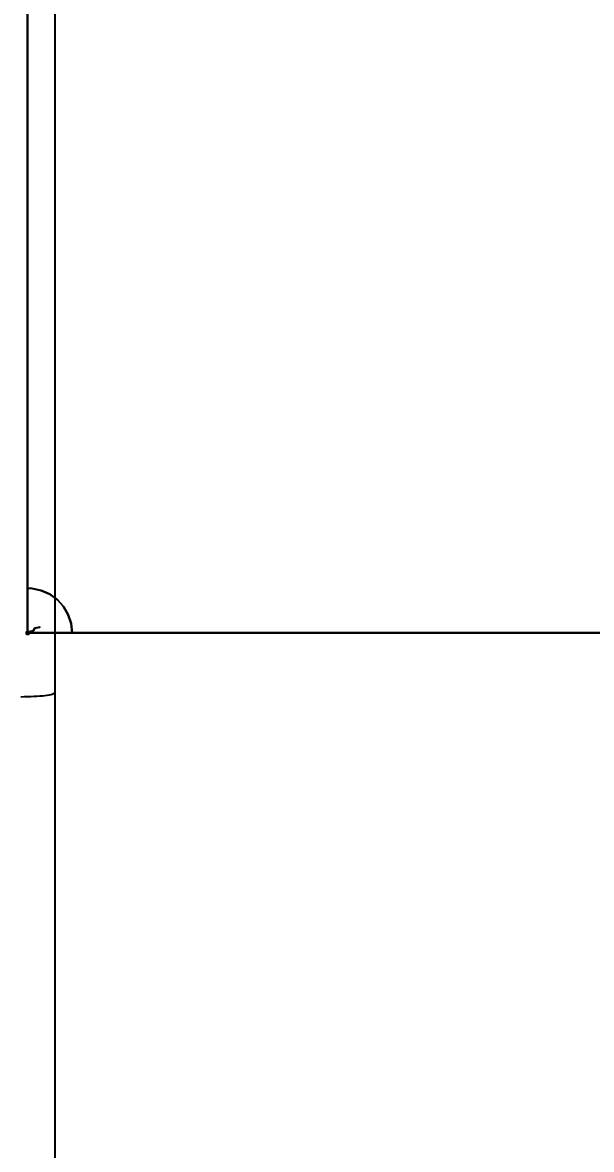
# Model space of a CAD drawing. Header units: millimetres. Extents: x 150209.93 to 150215.05, y 136675.65 to 136679.93.
# Drawn here: x 150211.403 to 150211.658, y 136676.883 to 136677.388 of the extents above; entities that cross this region are included whole.
import ezdxf

# ---------------------------------------------------------------- set-up
doc = ezdxf.new("R2010")
doc.units = ezdxf.units.MM
doc.header["$LTSCALE"] = 0.25
doc.linetypes.add('XKITLINE00', pattern=[0])
doc.layers.add('Horizontal Surface', color=7, linetype='Continuous')
doc.layers.add('Wall', color=7, linetype='Continuous')
doc.styles.add('ROMANS', font='romans.shx')
doc.dimstyles.new('MD300', dxfattribs={"dimtxt": 2.5, "dimasz": 2.5, "dimexe": 1, "dimexo": 1, "dimgap": 0.5, "dimtad": 1, "dimdec": 1, "dimlfac": 50, "dimrnd": 0.5, "dimdsep": 46, "dimtxsty": 'ROMANS', "dimcen": 1, "dimclrd": 146, "dimclre": 146, "dimclrt": 30, "dimadec": 1, "dimazin": 2, "dimtfac": 1, "dimtdec": 1, "dimtmove": 0, "dimatfit": 1, "dimfxl": 1, "dimtolj": 1, "dimtzin": 0, "dimlwd": -1, "dimlwe": -1, "dimarcsym": 0})

# ---------------------------------------------------------------- blocks, each defined once
blk = doc.blocks.new('çatıı')
at = {"color": 8, "linetype": 'XKITLINE00'}
for p, q in [((12446.2, 8951), (12446.2, 7286.2)), ((12377.5, 7276.6), (12370, 7276.5)), ((12384.9, 7276.7), (12377.5, 7276.6)), ((12392.1, 7276.9), (12384.9, 7276.7)), ((12399.2, 7277.3), (12392.1, 7276.9)), ((12405.9, 7277.7), (12399.2, 7277.3)), ((12412.3, 7278.2), (12405.9, 7277.7)), ((12418.3, 7278.7), (12412.3, 7278.2)), ((12423.9, 7279.4), (12418.3, 7278.7)), ((12428.9, 7280.1), (12423.9, 7279.4)), ((12433.4, 7280.8), (12428.9, 7280.1)), ((12437.2, 7281.7), (12433.4, 7280.8)), ((12440.4, 7282.5), (12437.2, 7281.7)), ((12442.9, 7283.4), (12440.4, 7282.5)), ((12444.7, 7284.3), (12442.9, 7283.4)), ((12445.8, 7285.3), (12444.7, 7284.3)), ((12445.8, 7285.3), (12444.7, 7284.3)), ((12446.2, 7286.2), (12445.8, 7285.3)), ((12446.2, 7286.2), (12445.8, 7285.3)), ((12446.2, 7286.2), (12446.2, 5948.7))]:
    blk.add_line(p, q, dxfattribs=at)
blk = doc.blocks.new('*D47')
at = {"color": 146, "transparency": 16777216}
for p, q in [((150211.43528, 136678.30996), (150213.47547, 136678.30996)), ((150211.40528, 136677.47488), (150211.40528, 136677.30996)), ((150213.50547, 136677.47488), (150213.50547, 136677.30996))]:
    blk.add_line(p, q, dxfattribs=at)
for points in [[(150211.43528, 136678.31496), (150211.43528, 136678.30496), (150211.40528, 136678.30996)], [(150213.47547, 136678.31496), (150213.47547, 136678.30496), (150213.50547, 136678.30996)]]:
    blk.add_solid(points, dxfattribs=at)
at = {"layer": 'DEFPOINTS', "color": 0, "transparency": 16777216}
for p in [(150211.40528, 136678.47488), (150213.50547, 136678.47488, 0.004), (150213.50547, 136678.30996)]:
    blk.add_point(p, dxfattribs=at)
at = {"color": 30, "transparency": 16777216, "insert": (150212.45537, 136678.33496), "char_height": 0.03, "attachment_point": 5, "style": 'ROMANS'}
blk.add_mtext('\\A1;105', dxfattribs=at)

msp = doc.modelspace()

# ---------------------------------------------------------------- linework, layer by layer
at = {"layer": 'Horizontal Surface', "color": 54}
msp.add_polyline3d([(150211.40588, 136677.11525, 0.02), (150211.40476, 136677.11525, 0.02), (150211.40476, 136677.11421, 0.02), (150211.40588, 136677.11421, 0.02)], close=True, dxfattribs=at)

# ---------------------------------------------------------------- block references
at = {"xscale": 0.0002000170049888334, "yscale": 0.0002000170049888334, "zscale": 0.0002000170049888334}
msp.add_blockref('çatıı', (150208.92807, 136675.63059), dxfattribs=at)

# ---------------------------------------------------------------- dimensions: what is measured, and where the dimension line sits
dim = msp.add_aligned_dim(p1=(150211.40528, 136678.47488), p2=(150213.50547, 136678.47488, 0.004), distance=-0.16491, dimstyle='MD300', override={"dimtxt": 0.03, "dimasz": 0.03, "dimgap": 0.01})
dim.commit()
dim.dimension.update_dxf_attribs({"geometry": '*D47', "text_midpoint": (150212.45537, 136678.33496)})

# ---------------------------------------------------------------- meshes
at = {"layer": 'Wall'}
mesh = msp.add_polyface(dxfattribs=at)
corners = [(150213.50547, 136678.19805), (150213.50547, 136678.19805, 0.004), (150213.50547, 136677.11475), (150213.50547, 136677.11475, 0.004), (150211.40528, 136677.11475), (150211.40528, 136677.11475, 0.004), (150211.40528, 136678.47488), (150211.40528, 136678.47488, 0.004), (150213.50547, 136678.47488), (150213.50547, 136678.47488, 0.004), (150213.50547, 136678.19805), (150213.50547, 136678.19805, 0.004)]
mesh.append_faces([[corners[k] for k in face] for face in [(0, 1, 3, 2), (2, 3, 5, 4), (4, 5, 7, 6), (6, 7, 9, 8), (8, 9, 11, 10)]], dxfattribs={"color": 7})
mesh = msp.add_polyface(dxfattribs=at)
corners = [(150211.42528, 136677.11475), (150211.42528, 136677.11475, 0.004), (150211.42485, 136677.11891), (150211.42485, 136677.11891, 0.004), (150211.42355, 136677.12289), (150211.42355, 136677.12289, 0.004), (150211.42145, 136677.12651), (150211.42145, 136677.12651, 0.004), (150211.41868, 136677.12962), (150211.41868, 136677.12962, 0.004), (150211.41528, 136677.13207), (150211.41528, 136677.13207, 0.004), (150211.41145, 136677.13377), (150211.41145, 136677.13377, 0.004), (150211.40738, 136677.13464), (150211.40738, 136677.13464, 0.004), (150211.40528, 136677.13476), (150211.40528, 136677.13476, 0.004)]
mesh.append_faces([[corners[k] for k in face] for face in [(0, 1, 3, 2), (2, 3, 5, 4), (4, 5, 7, 6), (6, 7, 9, 8), (8, 9, 11, 10), (10, 11, 13, 12), (12, 13, 15, 14), (14, 15, 17, 16)]], dxfattribs={"color": 7})
mesh = msp.add_polyface(dxfattribs=at)
corners = [(150211.40588, 136677.11525, 0.017), (150211.40588, 136677.11525, 0.02), (150211.40784, 136677.11562, 0.017), (150211.40784, 136677.11562, 0.02), (150211.4085, 136677.11681, 0.017), (150211.4085, 136677.11681, 0.02), (150211.41074, 136677.11734, 0.017), (150211.41074, 136677.11734, 0.02)]
mesh.append_faces([[corners[k] for k in face] for face in [(0, 1, 3, 2), (2, 3, 5, 4), (4, 5, 7, 6)]], dxfattribs={"color": 1})
mesh = msp.add_polyface(dxfattribs=at)
corners = [(150211.40476, 136677.11421), (150211.40476, 136677.11421, 0.02), (150211.40476, 136677.11525), (150211.40476, 136677.11525, 0.02), (150211.40588, 136677.11525), (150211.40588, 136677.11525, 0.02), (150211.40588, 136677.11421), (150211.40588, 136677.11421, 0.02), (150211.40476, 136677.11421), (150211.40476, 136677.11421, 0.02)]
mesh.append_faces([[corners[k] for k in face] for face in [(0, 1, 3, 2), (2, 3, 5, 4), (4, 5, 7, 6), (6, 7, 9, 8)]], dxfattribs={"color": 54})
mesh = msp.add_polyface(dxfattribs=at)
corners = [(150211.40588, 136677.11421, 0.02), (150211.40588, 136677.11421, 0.04), (150211.40588, 136677.11525, 0.02), (150211.40588, 136677.11525, 0.04), (150211.40476, 136677.11525, 0.02), (150211.40476, 136677.11525, 0.04), (150211.40476, 136677.11421, 0.02), (150211.40476, 136677.11421, 0.04), (150211.40588, 136677.11421, 0.02), (150211.40588, 136677.11421, 0.04)]
mesh.append_faces([[corners[k] for k in face] for face in [(0, 1, 3, 2), (2, 3, 5, 4), (4, 5, 7, 6), (6, 7, 9, 8)]], dxfattribs={"color": 54})
mesh = msp.add_polyface(dxfattribs=at)
corners = [(150211.40588, 136677.11421, 0.02), (150211.40588, 136677.11421, 0.04), (150211.40588, 136677.11525, 0.02), (150211.40588, 136677.11525, 0.04), (150211.40476, 136677.11525, 0.02), (150211.40476, 136677.11525, 0.04), (150211.40476, 136677.11421, 0.02), (150211.40476, 136677.11421, 0.04), (150211.40588, 136677.11421, 0.02), (150211.40588, 136677.11421, 0.04)]
mesh.append_faces([[corners[k] for k in face] for face in [(0, 1, 3, 2), (2, 3, 5, 4), (4, 5, 7, 6), (6, 7, 9, 8)]], dxfattribs={"color": 54})
mesh = msp.add_polyface(dxfattribs=at)
corners = [(150211.42328, 136677.11475), (150211.42328, 136677.11475, 0.02), (150211.42328, 136677.11475), (150211.42328, 136677.11475, 0.02), (150211.42328, 136677.11475), (150211.42328, 136677.11475, 0.02), (150211.42328, 136677.11475), (150211.42328, 136677.11475, 0.02), (150211.42328, 136677.11475), (150211.42328, 136677.11475, 0.02), (150211.42328, 136677.11475), (150211.42328, 136677.11475, 0.02), (150211.42328, 136677.11475), (150211.42328, 136677.11475, 0.02)]
mesh.append_faces([[corners[k] for k in face] for face in [(0, 1, 3, 2), (2, 3, 5, 4), (4, 5, 7, 6), (6, 7, 9, 8), (8, 9, 11, 10), (10, 11, 13, 12)]], dxfattribs={"color": 253})
mesh = msp.add_polyface(dxfattribs=at)
corners = [(150211.42328, 136677.11475), (150211.42328, 136677.11475, 0.02), (150211.42328, 136677.11475), (150211.42328, 136677.11475, 0.02), (150211.42328, 136677.11475), (150211.42328, 136677.11475, 0.02), (150211.42328, 136677.11475), (150211.42328, 136677.11475, 0.02), (150211.42328, 136677.11475), (150211.42328, 136677.11475, 0.02), (150211.42328, 136677.11475), (150211.42328, 136677.11475, 0.02), (150211.42328, 136677.11475), (150211.42328, 136677.11475, 0.02)]
mesh.append_faces([[corners[k] for k in face] for face in [(0, 1, 3, 2), (2, 3, 5, 4), (4, 5, 7, 6), (6, 7, 9, 8), (8, 9, 11, 10), (10, 11, 13, 12)]], dxfattribs={"color": 253})
mesh = msp.add_polyface(dxfattribs=at)
corners = [(150211.42528, 136677.11475), (150211.42528, 136677.11475, 0.02), (150211.42528, 136677.11475), (150211.42528, 136677.11475, 0.02), (150211.42528, 136677.11475), (150211.42528, 136677.11475, 0.02), (150211.42528, 136677.11475), (150211.42528, 136677.11475, 0.02), (150211.42528, 136677.11475), (150211.42528, 136677.11475, 0.02), (150211.42528, 136677.11475), (150211.42528, 136677.11475, 0.02), (150211.42528, 136677.11475), (150211.42528, 136677.11475, 0.02)]
mesh.append_faces([[corners[k] for k in face] for face in [(0, 1, 3, 2), (2, 3, 5, 4), (4, 5, 7, 6), (6, 7, 9, 8), (8, 9, 11, 10), (10, 11, 13, 12)]], dxfattribs={"color": 253})
mesh = msp.add_polyface(dxfattribs=at)
corners = [(150211.42528, 136677.11475), (150211.42528, 136677.11475, 0.02), (150211.42528, 136677.11475), (150211.42528, 136677.11475, 0.02), (150211.42528, 136677.11475), (150211.42528, 136677.11475, 0.02), (150211.42528, 136677.11475), (150211.42528, 136677.11475, 0.02), (150211.42528, 136677.11475), (150211.42528, 136677.11475, 0.02), (150211.42528, 136677.11475), (150211.42528, 136677.11475, 0.02), (150211.42528, 136677.11475), (150211.42528, 136677.11475, 0.02)]
mesh.append_faces([[corners[k] for k in face] for face in [(0, 1, 3, 2), (2, 3, 5, 4), (4, 5, 7, 6), (6, 7, 9, 8), (8, 9, 11, 10), (10, 11, 13, 12)]], dxfattribs={"color": 253})

doc.saveas('drawing.dxf')
